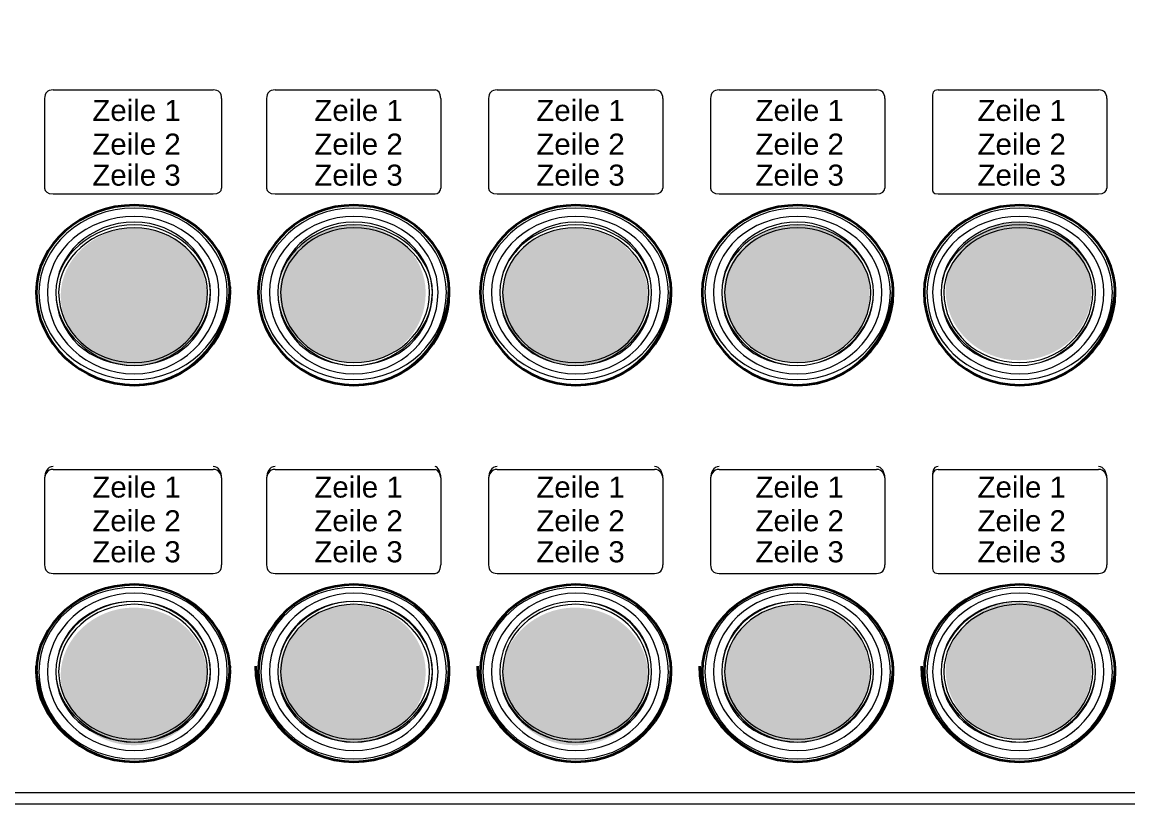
# Model space of a CAD drawing. Header units: centimetres. Extents: x -277 to 25900, y -463 to 5243.
# Drawn here: x 399.1 to 454.7, y 705.4 to 745.2 of the extents above; entities that cross this region are included whole.
import ezdxf

# ---------------------------------------------------------------- set-up
doc = ezdxf.new("R2010")
doc.units = ezdxf.units.CM
doc.header["$LTSCALE"] = 10
for name, color, linetype in [('PDF _Géométrie', 7, 'Continuous'), ('PDF _Texte', 7, 'Continuous'), ('SIEMENS_DETECTION', 9, 'Continuous')]:
    doc.layers.add(name, color=color, linetype=linetype)
doc.styles.add('PDF Arial', font='arial.ttf')
picture_1 = doc.add_image_def('image10.jpg', size_in_pixel=(780, 650))

# ---------------------------------------------------------------- blocks, each defined once
blk = doc.blocks.new('*U36')
image = blk.add_image(picture_1, insert=(0, 0), size_in_units=(150, 125))
image.dxf.flags = 7

msp = doc.modelspace()

# ---------------------------------------------------------------- hatches: boundary and pattern name
h = msp.add_hatch(color=1)
h.dxf.hatch_style = 1
edge = h.paths.add_edge_path()
edge.add_spline(control_points=[(452.921, 731.715), (452.921, 733.554), (451.364, 735.111), (449.242, 735.111)], knot_values=[0, 0, 0, 0, 1, 1, 1, 1], degree=3, periodic=0)
edge.add_spline(control_points=[(449.242, 735.111), (447.261, 735.111), (445.562, 733.554), (445.562, 731.715)], knot_values=[1, 1, 1, 1, 2, 2, 2, 2], degree=3, periodic=0)
edge.add_spline(control_points=[(445.562, 731.715), (445.562, 729.734), (447.261, 728.177), (449.242, 728.177)], knot_values=[2, 2, 2, 2, 3, 3, 3, 3], degree=3, periodic=0)
edge.add_spline(control_points=[(449.242, 728.177), (451.364, 728.177), (452.921, 729.734), (452.921, 731.715)], knot_values=[3, 3, 3, 3, 4, 4, 4, 4], degree=3, periodic=0)
h = msp.add_hatch(color=1)
h.dxf.hatch_style = 1
edge = h.paths.add_edge_path()
edge.add_spline(control_points=[(408.362, 731.432), (408.362, 733.271), (406.805, 734.828), (404.683, 734.828)], knot_values=[0, 0, 0, 0, 1, 1, 1, 1], degree=3, periodic=0)
edge.add_spline(control_points=[(404.683, 734.828), (402.702, 734.828), (401.003, 733.271), (401.003, 731.432)], knot_values=[1, 1, 1, 1, 2, 2, 2, 2], degree=3, periodic=0)
edge.add_spline(control_points=[(401.003, 731.432), (401.003, 729.451), (402.702, 727.894), (404.683, 727.894)], knot_values=[2, 2, 2, 2, 3, 3, 3, 3], degree=3, periodic=0)
edge.add_spline(control_points=[(404.683, 727.894), (406.805, 727.894), (408.362, 729.451), (408.362, 731.432)], knot_values=[3, 3, 3, 3, 4, 4, 4, 4], degree=3, periodic=0)
h = msp.add_hatch(color=1)
h.dxf.hatch_style = 1
edge = h.paths.add_edge_path()
edge.add_spline(control_points=[(419.384, 731.573), (419.384, 733.413), (417.827, 734.97), (415.704, 734.97)], knot_values=[0, 0, 0, 0, 1, 1, 1, 1], degree=3, periodic=0)
edge.add_spline(control_points=[(415.704, 734.97), (413.723, 734.97), (412.025, 733.413), (412.025, 731.573)], knot_values=[1, 1, 1, 1, 2, 2, 2, 2], degree=3, periodic=0)
edge.add_spline(control_points=[(412.025, 731.573), (412.025, 729.592), (413.723, 728.036), (415.704, 728.036)], knot_values=[2, 2, 2, 2, 3, 3, 3, 3], degree=3, periodic=0)
edge.add_spline(control_points=[(415.704, 728.036), (417.827, 728.036), (419.384, 729.592), (419.384, 731.573)], knot_values=[3, 3, 3, 3, 4, 4, 4, 4], degree=3, periodic=0)
h = msp.add_hatch(color=1)
h.dxf.hatch_style = 1
edge = h.paths.add_edge_path()
edge.add_spline(control_points=[(430.574, 731.432), (430.574, 733.271), (429.017, 734.828), (426.894, 734.828)], knot_values=[0, 0, 0, 0, 1, 1, 1, 1], degree=3, periodic=0)
edge.add_spline(control_points=[(426.894, 734.828), (424.913, 734.828), (423.215, 733.271), (423.215, 731.432)], knot_values=[1, 1, 1, 1, 2, 2, 2, 2], degree=3, periodic=0)
edge.add_spline(control_points=[(423.215, 731.432), (423.215, 729.451), (424.913, 727.894), (426.894, 727.894)], knot_values=[2, 2, 2, 2, 3, 3, 3, 3], degree=3, periodic=0)
edge.add_spline(control_points=[(426.894, 727.894), (429.017, 727.894), (430.574, 729.451), (430.574, 731.432)], knot_values=[3, 3, 3, 3, 4, 4, 4, 4], degree=3, periodic=0)
h = msp.add_hatch(color=1)
h.dxf.hatch_style = 1
edge = h.paths.add_edge_path()
edge.add_spline(control_points=[(441.742, 731.573), (441.742, 733.413), (440.185, 734.97), (438.063, 734.97)], knot_values=[0, 0, 0, 0, 1, 1, 1, 1], degree=3, periodic=0)
edge.add_spline(control_points=[(438.063, 734.97), (436.081, 734.97), (434.383, 733.413), (434.383, 731.573)], knot_values=[1, 1, 1, 1, 2, 2, 2, 2], degree=3, periodic=0)
edge.add_spline(control_points=[(434.383, 731.573), (434.383, 729.592), (436.081, 728.036), (438.063, 728.036)], knot_values=[2, 2, 2, 2, 3, 3, 3, 3], degree=3, periodic=0)
edge.add_spline(control_points=[(438.063, 728.036), (440.185, 728.036), (441.742, 729.592), (441.742, 731.573)], knot_values=[3, 3, 3, 3, 4, 4, 4, 4], degree=3, periodic=0)
h = msp.add_hatch(color=1)
h.dxf.hatch_style = 1
edge = h.paths.add_edge_path()
edge.add_spline(control_points=[(408.362, 712.328), (408.362, 714.168), (406.805, 715.724), (404.683, 715.724)], knot_values=[0, 0, 0, 0, 1, 1, 1, 1], degree=3, periodic=0)
edge.add_spline(control_points=[(404.683, 715.724), (402.702, 715.724), (401.003, 714.168), (401.003, 712.328)], knot_values=[1, 1, 1, 1, 2, 2, 2, 2], degree=3, periodic=0)
edge.add_spline(control_points=[(401.003, 712.328), (401.003, 710.347), (402.702, 708.791), (404.683, 708.791)], knot_values=[2, 2, 2, 2, 3, 3, 3, 3], degree=3, periodic=0)
edge.add_spline(control_points=[(404.683, 708.791), (406.805, 708.791), (408.362, 710.347), (408.362, 712.328)], knot_values=[3, 3, 3, 3, 4, 4, 4, 4], degree=3, periodic=0)
h = msp.add_hatch(color=1)
h.dxf.hatch_style = 1
edge = h.paths.add_edge_path()
edge.add_spline(control_points=[(419.384, 712.47), (419.384, 714.309), (417.827, 715.866), (415.704, 715.866)], knot_values=[0, 0, 0, 0, 1, 1, 1, 1], degree=3, periodic=0)
edge.add_spline(control_points=[(415.704, 715.866), (413.723, 715.866), (412.025, 714.309), (412.025, 712.47)], knot_values=[1, 1, 1, 1, 2, 2, 2, 2], degree=3, periodic=0)
edge.add_spline(control_points=[(412.025, 712.47), (412.025, 710.489), (413.723, 708.932), (415.704, 708.932)], knot_values=[2, 2, 2, 2, 3, 3, 3, 3], degree=3, periodic=0)
edge.add_spline(control_points=[(415.704, 708.932), (417.827, 708.932), (419.384, 710.489), (419.384, 712.47)], knot_values=[3, 3, 3, 3, 4, 4, 4, 4], degree=3, periodic=0)
h = msp.add_hatch(color=1)
h.dxf.hatch_style = 1
edge = h.paths.add_edge_path()
edge.add_spline(control_points=[(430.574, 712.328), (430.574, 714.168), (429.017, 715.724), (426.894, 715.724)], knot_values=[0, 0, 0, 0, 1, 1, 1, 1], degree=3, periodic=0)
edge.add_spline(control_points=[(426.894, 715.724), (424.913, 715.724), (423.215, 714.168), (423.215, 712.328)], knot_values=[1, 1, 1, 1, 2, 2, 2, 2], degree=3, periodic=0)
edge.add_spline(control_points=[(423.215, 712.328), (423.215, 710.347), (424.913, 708.791), (426.894, 708.791)], knot_values=[2, 2, 2, 2, 3, 3, 3, 3], degree=3, periodic=0)
edge.add_spline(control_points=[(426.894, 708.791), (429.017, 708.791), (430.574, 710.347), (430.574, 712.328)], knot_values=[3, 3, 3, 3, 4, 4, 4, 4], degree=3, periodic=0)
h = msp.add_hatch(color=1)
h.dxf.hatch_style = 1
edge = h.paths.add_edge_path()
edge.add_spline(control_points=[(441.742, 712.47), (441.742, 714.309), (440.185, 715.866), (438.063, 715.866)], knot_values=[0, 0, 0, 0, 1, 1, 1, 1], degree=3, periodic=0)
edge.add_spline(control_points=[(438.063, 715.866), (436.081, 715.866), (434.383, 714.309), (434.383, 712.47)], knot_values=[1, 1, 1, 1, 2, 2, 2, 2], degree=3, periodic=0)
edge.add_spline(control_points=[(434.383, 712.47), (434.383, 710.489), (436.081, 708.932), (438.063, 708.932)], knot_values=[2, 2, 2, 2, 3, 3, 3, 3], degree=3, periodic=0)
edge.add_spline(control_points=[(438.063, 708.932), (440.185, 708.932), (441.742, 710.489), (441.742, 712.47)], knot_values=[3, 3, 3, 3, 4, 4, 4, 4], degree=3, periodic=0)
h = msp.add_hatch(color=1)
h.dxf.hatch_style = 1
edge = h.paths.add_edge_path()
edge.add_spline(control_points=[(452.921, 712.611), (452.921, 714.451), (451.364, 716.008), (449.242, 716.008)], knot_values=[0, 0, 0, 0, 1, 1, 1, 1], degree=3, periodic=0)
edge.add_spline(control_points=[(449.242, 716.008), (447.261, 716.008), (445.562, 714.451), (445.562, 712.611)], knot_values=[1, 1, 1, 1, 2, 2, 2, 2], degree=3, periodic=0)
edge.add_spline(control_points=[(445.562, 712.611), (445.562, 710.63), (447.261, 709.074), (449.242, 709.074)], knot_values=[2, 2, 2, 2, 3, 3, 3, 3], degree=3, periodic=0)
edge.add_spline(control_points=[(449.242, 709.074), (451.364, 709.074), (452.921, 710.63), (452.921, 712.611)], knot_values=[3, 3, 3, 3, 4, 4, 4, 4], degree=3, periodic=0)

# ---------------------------------------------------------------- linework, layer by layer
at = {"layer": 'PDF _Géométrie', "lineweight": 9}
for points in [[(400.617, 741.785), (408.683, 741.785)], [(411.796, 741.785), (419.862, 741.785)], [(422.976, 741.785), (430.9, 741.785)], [(434.155, 741.785), (442.079, 741.785)], [(445.192, 741.785), (453.258, 741.785)], [(400.193, 741.361), (400.193, 736.833)], [(409.108, 741.361), (409.108, 736.833)], [(411.372, 741.361), (411.372, 736.833)], [(420.145, 741.361), (420.145, 736.833)], [(422.551, 741.361), (422.551, 736.833)], [(431.325, 741.361), (431.325, 736.833)], [(433.73, 741.361), (433.73, 736.833)], [(442.504, 741.361), (442.504, 736.833)], [(444.909, 741.361), (444.909, 736.833)], [(453.683, 741.361), (453.683, 736.833)], [(400.617, 736.55), (408.683, 736.55)], [(411.796, 736.55), (419.862, 736.55)], [(422.976, 736.55), (430.9, 736.55)], [(434.155, 736.55), (442.079, 736.55)], [(445.192, 736.55), (453.258, 736.55)], [(400.193, 722.257), (400.193, 717.871)], [(400.617, 722.682), (408.683, 722.682)], [(409.108, 722.257), (409.108, 717.871)], [(411.372, 722.257), (411.372, 717.871)], [(411.796, 722.682), (419.862, 722.682)], [(420.145, 722.257), (420.145, 717.871)], [(422.551, 722.257), (422.551, 717.871)], [(422.976, 722.682), (430.9, 722.682)], [(431.325, 722.257), (431.325, 717.871)], [(433.73, 722.257), (433.73, 717.871)], [(434.155, 722.682), (442.079, 722.682)], [(442.504, 722.257), (442.504, 717.871)], [(444.909, 722.257), (444.909, 717.871)], [(445.192, 722.682), (453.258, 722.682)], [(453.683, 722.257), (453.683, 717.871)], [(400.617, 717.446), (408.683, 717.446)], [(411.796, 717.446), (419.862, 717.446)], [(422.976, 717.446), (430.9, 717.446)], [(434.155, 717.446), (442.079, 717.446)], [(445.192, 717.446), (453.258, 717.446)], [(364.391, 705.842), (489.626, 705.842)]]:
    msp.add_lwpolyline(points, dxfattribs=at)
at = {"layer": 'PDF _Géométrie', "color": 253, "lineweight": 9, "true_color": 0x999999}
msp.add_lwpolyline([(364.816, 706.408), (489.06, 706.408)], dxfattribs=at)
at = {"layer": 'PDF _Géométrie', "color": 8, "lineweight": 9, "true_color": 0x818181}
for points in [[(400.617, 741.785), (400.334, 741.785), (400.193, 741.644), (400.193, 741.361)], [(409.108, 741.361), (409.108, 741.644), (408.966, 741.785), (408.683, 741.785)], [(411.796, 741.785), (411.513, 741.785), (411.372, 741.644), (411.372, 741.361)], [(420.145, 741.361), (420.145, 741.644), (420.004, 741.785), (419.862, 741.785)], [(422.976, 741.785), (422.693, 741.785), (422.551, 741.644), (422.551, 741.361)], [(431.325, 741.361), (431.325, 741.644), (431.183, 741.785), (430.9, 741.785)], [(434.155, 741.785), (433.872, 741.785), (433.73, 741.644), (433.73, 741.361)], [(442.504, 741.361), (442.504, 741.644), (442.362, 741.785), (442.079, 741.785)], [(445.192, 741.785), (444.909, 741.785), (444.909, 741.644), (444.909, 741.361)], [(453.683, 741.361), (453.683, 741.644), (453.541, 741.785), (453.258, 741.785)], [(400.193, 736.833), (400.193, 736.691), (400.334, 736.55), (400.617, 736.55)], [(408.683, 736.55), (408.966, 736.55), (409.108, 736.691), (409.108, 736.833)], [(411.372, 736.833), (411.372, 736.691), (411.513, 736.55), (411.796, 736.55)], [(419.862, 736.55), (420.004, 736.55), (420.145, 736.691), (420.145, 736.833)], [(422.551, 736.833), (422.551, 736.691), (422.693, 736.55), (422.976, 736.55)], [(430.9, 736.55), (431.183, 736.55), (431.325, 736.691), (431.325, 736.833)], [(433.73, 736.833), (433.73, 736.691), (433.872, 736.55), (434.155, 736.55)], [(442.079, 736.55), (442.362, 736.55), (442.504, 736.691), (442.504, 736.833)], [(444.909, 736.833), (444.909, 736.691), (444.909, 736.55), (445.192, 736.55)], [(453.258, 736.55), (453.541, 736.55), (453.683, 736.691), (453.683, 736.833)], [(404.721, 735.842), (402.032, 735.842), (399.91, 733.861), (399.91, 731.597)], [(409.391, 731.597), (409.391, 733.861), (407.268, 735.842), (404.721, 735.842)], [(415.759, 735.842), (413.212, 735.842), (411.089, 733.861), (411.089, 731.597)], [(420.428, 731.597), (420.428, 733.861), (418.447, 735.842), (415.759, 735.842)], [(426.938, 735.842), (424.391, 735.842), (422.268, 733.861), (422.268, 731.597)], [(431.608, 731.597), (431.608, 733.861), (429.626, 735.842), (426.938, 735.842)], [(438.117, 735.842), (435.428, 735.842), (433.447, 733.861), (433.447, 731.597)], [(442.787, 731.597), (442.787, 733.861), (440.664, 735.842), (438.117, 735.842)], [(449.296, 735.842), (446.607, 735.842), (444.626, 733.861), (444.626, 731.597)], [(453.966, 731.597), (453.966, 733.861), (451.843, 735.842), (449.296, 735.842)], [(404.721, 734.993), (402.598, 734.993), (400.759, 733.436), (400.759, 731.597)], [(408.542, 731.597), (408.542, 733.436), (406.702, 734.993), (404.721, 734.993)], [(415.759, 734.993), (413.778, 734.993), (411.938, 733.436), (411.938, 731.597)], [(419.721, 731.597), (419.721, 733.436), (417.881, 734.993), (415.759, 734.993)], [(426.938, 734.993), (424.815, 734.993), (423.117, 733.436), (423.117, 731.597)], [(430.759, 731.597), (430.759, 733.436), (429.06, 734.993), (426.938, 734.993)], [(438.117, 734.993), (435.994, 734.993), (434.296, 733.436), (434.296, 731.597)], [(441.938, 731.597), (441.938, 733.436), (440.098, 734.993), (438.117, 734.993)], [(449.296, 734.993), (447.173, 734.993), (445.334, 733.436), (445.334, 731.597)], [(453.117, 731.597), (453.117, 733.436), (451.277, 734.993), (449.296, 734.993)], [(399.91, 731.597), (399.91, 729.191), (402.032, 727.21), (404.721, 727.21)], [(400.759, 731.597), (400.759, 729.616), (402.598, 727.918), (404.721, 727.918)], [(404.721, 727.918), (406.702, 727.918), (408.542, 729.616), (408.542, 731.597)], [(404.721, 727.21), (407.268, 727.21), (409.391, 729.191), (409.391, 731.597)], [(411.089, 731.597), (411.089, 729.191), (413.212, 727.21), (415.759, 727.21)], [(411.938, 731.597), (411.938, 729.616), (413.778, 727.918), (415.759, 727.918)], [(415.759, 727.918), (417.881, 727.918), (419.721, 729.616), (419.721, 731.597)], [(415.759, 727.21), (418.447, 727.21), (420.428, 729.191), (420.428, 731.597)], [(422.268, 731.597), (422.268, 729.191), (424.391, 727.21), (426.938, 727.21)], [(423.117, 731.597), (423.117, 729.616), (424.815, 727.918), (426.938, 727.918)], [(426.938, 727.918), (429.06, 727.918), (430.759, 729.616), (430.759, 731.597)], [(426.938, 727.21), (429.626, 727.21), (431.608, 729.191), (431.608, 731.597)], [(433.447, 731.597), (433.447, 729.191), (435.428, 727.21), (438.117, 727.21)], [(434.296, 731.597), (434.296, 729.616), (435.994, 727.918), (438.117, 727.918)], [(438.117, 727.918), (440.098, 727.918), (441.938, 729.616), (441.938, 731.597)], [(438.117, 727.21), (440.664, 727.21), (442.787, 729.191), (442.787, 731.597)], [(444.626, 731.597), (444.626, 729.191), (446.607, 727.21), (449.296, 727.21)], [(445.334, 731.597), (445.334, 729.616), (447.173, 727.918), (449.296, 727.918)], [(449.296, 727.918), (451.277, 727.918), (453.117, 729.616), (453.117, 731.597)], [(449.296, 727.21), (451.843, 727.21), (453.966, 729.191), (453.966, 731.597)], [(400.617, 722.823), (400.334, 722.823), (400.193, 722.54), (400.193, 722.257)], [(409.108, 722.257), (409.108, 722.54), (408.966, 722.823), (408.683, 722.823)], [(411.796, 722.823), (411.513, 722.823), (411.372, 722.54), (411.372, 722.257)], [(420.145, 722.257), (420.145, 722.54), (420.004, 722.823), (419.862, 722.823)], [(422.976, 722.823), (422.693, 722.823), (422.551, 722.54), (422.551, 722.257)], [(431.325, 722.257), (431.325, 722.54), (431.183, 722.823), (430.9, 722.823)], [(434.155, 722.823), (433.872, 722.823), (433.73, 722.54), (433.73, 722.257)], [(442.504, 722.257), (442.504, 722.54), (442.362, 722.823), (442.079, 722.823)], [(445.192, 722.823), (444.909, 722.823), (444.909, 722.54), (444.909, 722.257)], [(453.683, 722.257), (453.683, 722.54), (453.541, 722.823), (453.258, 722.823)], [(400.193, 717.871), (400.193, 717.587), (400.334, 717.446), (400.617, 717.446)], [(408.683, 717.446), (408.966, 717.446), (409.108, 717.587), (409.108, 717.871)], [(411.372, 717.871), (411.372, 717.587), (411.513, 717.446), (411.796, 717.446)], [(419.862, 717.446), (420.004, 717.446), (420.145, 717.587), (420.145, 717.871)], [(422.551, 717.871), (422.551, 717.587), (422.693, 717.446), (422.976, 717.446)], [(430.9, 717.446), (431.183, 717.446), (431.325, 717.587), (431.325, 717.871)], [(433.73, 717.871), (433.73, 717.587), (433.872, 717.446), (434.155, 717.446)], [(442.079, 717.446), (442.362, 717.446), (442.504, 717.587), (442.504, 717.871)], [(444.909, 717.871), (444.909, 717.587), (444.909, 717.446), (445.192, 717.446)], [(453.258, 717.446), (453.541, 717.446), (453.683, 717.587), (453.683, 717.871)], [(404.721, 716.738), (402.032, 716.738), (399.91, 714.899), (399.91, 712.493)], [(409.391, 712.493), (409.391, 714.899), (407.268, 716.738), (404.721, 716.738)], [(415.759, 716.738), (413.212, 716.738), (411.089, 714.899), (411.089, 712.493)], [(420.428, 712.493), (420.428, 714.899), (418.447, 716.738), (415.759, 716.738)], [(426.938, 716.738), (424.391, 716.738), (422.268, 714.899), (422.268, 712.493)], [(431.608, 712.493), (431.608, 714.899), (429.626, 716.738), (426.938, 716.738)], [(438.117, 716.738), (435.428, 716.738), (433.447, 714.899), (433.447, 712.493)], [(442.787, 712.493), (442.787, 714.899), (440.664, 716.738), (438.117, 716.738)], [(449.296, 716.738), (446.607, 716.738), (444.626, 714.899), (444.626, 712.493)], [(453.966, 712.493), (453.966, 714.899), (451.843, 716.738), (449.296, 716.738)], [(404.721, 716.031), (402.598, 716.031), (400.759, 714.474), (400.759, 712.493)], [(408.542, 712.493), (408.542, 714.474), (406.702, 716.031), (404.721, 716.031)], [(415.759, 716.031), (413.778, 716.031), (411.938, 714.474), (411.938, 712.493)], [(419.721, 712.493), (419.721, 714.474), (417.881, 716.031), (415.759, 716.031)], [(426.938, 716.031), (424.815, 716.031), (423.117, 714.474), (423.117, 712.493)], [(430.759, 712.493), (430.759, 714.474), (429.06, 716.031), (426.938, 716.031)], [(438.117, 716.031), (435.994, 716.031), (434.296, 714.474), (434.296, 712.493)], [(441.938, 712.493), (441.938, 714.474), (440.098, 716.031), (438.117, 716.031)], [(449.296, 716.031), (447.173, 716.031), (445.334, 714.474), (445.334, 712.493)], [(453.117, 712.493), (453.117, 714.474), (451.277, 716.031), (449.296, 716.031)], [(399.91, 712.493), (399.91, 710.088), (402.032, 708.106), (404.721, 708.106)], [(400.759, 712.493), (400.759, 710.654), (402.598, 708.956), (404.721, 708.956)], [(404.721, 708.956), (406.702, 708.956), (408.542, 710.654), (408.542, 712.493)], [(404.721, 708.106), (407.268, 708.106), (409.391, 710.088), (409.391, 712.493)], [(411.089, 712.493), (411.089, 710.088), (413.212, 708.106), (415.759, 708.106)], [(411.938, 712.493), (411.938, 710.654), (413.778, 708.956), (415.759, 708.956)], [(415.759, 708.956), (417.881, 708.956), (419.721, 710.654), (419.721, 712.493)], [(415.759, 708.106), (418.447, 708.106), (420.428, 710.088), (420.428, 712.493)], [(422.268, 712.493), (422.268, 710.088), (424.391, 708.106), (426.938, 708.106)], [(423.117, 712.493), (423.117, 710.654), (424.815, 708.956), (426.938, 708.956)], [(426.938, 708.956), (429.06, 708.956), (430.759, 710.654), (430.759, 712.493)], [(426.938, 708.106), (429.626, 708.106), (431.608, 710.088), (431.608, 712.493)], [(433.447, 712.493), (433.447, 710.088), (435.428, 708.106), (438.117, 708.106)], [(434.296, 712.493), (434.296, 710.654), (435.994, 708.956), (438.117, 708.956)], [(438.117, 708.956), (440.098, 708.956), (441.938, 710.654), (441.938, 712.493)], [(438.117, 708.106), (440.664, 708.106), (442.787, 710.088), (442.787, 712.493)], [(444.626, 712.493), (444.626, 710.088), (446.607, 708.106), (449.296, 708.106)], [(445.334, 712.493), (445.334, 710.654), (447.173, 708.956), (449.296, 708.956)], [(449.296, 708.956), (451.277, 708.956), (453.117, 710.654), (453.117, 712.493)], [(449.296, 708.106), (451.843, 708.106), (453.966, 710.088), (453.966, 712.493)]]:
    msp.add_open_spline(points, degree=3, dxfattribs=at)
at = {"layer": 'PDF _Géométrie', "lineweight": 9}
for points in [[(400.617, 741.785), (400.334, 741.785), (400.193, 741.644), (400.193, 741.361)], [(400.617, 741.785), (400.334, 741.785), (400.193, 741.644), (400.193, 741.361)], [(409.108, 741.361), (409.108, 741.644), (408.966, 741.785), (408.683, 741.785)], [(409.108, 741.361), (409.108, 741.644), (408.966, 741.785), (408.683, 741.785)], [(411.796, 741.785), (411.513, 741.785), (411.372, 741.644), (411.372, 741.361)], [(411.796, 741.785), (411.513, 741.785), (411.372, 741.644), (411.372, 741.361)], [(420.145, 741.361), (420.145, 741.644), (420.004, 741.785), (419.862, 741.785)], [(420.145, 741.361), (420.145, 741.644), (420.004, 741.785), (419.862, 741.785)], [(422.976, 741.785), (422.693, 741.785), (422.551, 741.644), (422.551, 741.361)], [(422.976, 741.785), (422.693, 741.785), (422.551, 741.644), (422.551, 741.361)], [(431.325, 741.361), (431.325, 741.644), (431.183, 741.785), (430.9, 741.785)], [(431.325, 741.361), (431.325, 741.644), (431.183, 741.785), (430.9, 741.785)], [(434.155, 741.785), (433.872, 741.785), (433.73, 741.644), (433.73, 741.361)], [(434.155, 741.785), (433.872, 741.785), (433.73, 741.644), (433.73, 741.361)], [(442.504, 741.361), (442.504, 741.644), (442.362, 741.785), (442.079, 741.785)], [(442.504, 741.361), (442.504, 741.644), (442.362, 741.785), (442.079, 741.785)], [(445.192, 741.785), (444.909, 741.785), (444.909, 741.644), (444.909, 741.361)], [(445.192, 741.785), (444.909, 741.785), (444.909, 741.644), (444.909, 741.361)], [(453.683, 741.361), (453.683, 741.644), (453.541, 741.785), (453.258, 741.785)], [(453.683, 741.361), (453.683, 741.644), (453.541, 741.785), (453.258, 741.785)], [(400.193, 736.833), (400.193, 736.691), (400.334, 736.55), (400.617, 736.55)], [(400.193, 736.833), (400.193, 736.691), (400.334, 736.55), (400.617, 736.55)], [(408.683, 736.55), (408.966, 736.55), (409.108, 736.691), (409.108, 736.833)], [(408.683, 736.55), (408.966, 736.55), (409.108, 736.691), (409.108, 736.833)], [(411.372, 736.833), (411.372, 736.691), (411.513, 736.55), (411.796, 736.55)], [(411.372, 736.833), (411.372, 736.691), (411.513, 736.55), (411.796, 736.55)], [(419.862, 736.55), (420.004, 736.55), (420.145, 736.691), (420.145, 736.833)], [(419.862, 736.55), (420.004, 736.55), (420.145, 736.691), (420.145, 736.833)], [(422.551, 736.833), (422.551, 736.691), (422.693, 736.55), (422.976, 736.55)], [(422.551, 736.833), (422.551, 736.691), (422.693, 736.55), (422.976, 736.55)], [(430.9, 736.55), (431.183, 736.55), (431.325, 736.691), (431.325, 736.833)], [(430.9, 736.55), (431.183, 736.55), (431.325, 736.691), (431.325, 736.833)], [(433.73, 736.833), (433.73, 736.691), (433.872, 736.55), (434.155, 736.55)], [(433.73, 736.833), (433.73, 736.691), (433.872, 736.55), (434.155, 736.55)], [(442.079, 736.55), (442.362, 736.55), (442.504, 736.691), (442.504, 736.833)], [(442.079, 736.55), (442.362, 736.55), (442.504, 736.691), (442.504, 736.833)], [(444.909, 736.833), (444.909, 736.691), (444.909, 736.55), (445.192, 736.55)], [(444.909, 736.833), (444.909, 736.691), (444.909, 736.55), (445.192, 736.55)], [(453.258, 736.55), (453.541, 736.55), (453.683, 736.691), (453.683, 736.833)], [(453.258, 736.55), (453.541, 736.55), (453.683, 736.691), (453.683, 736.833)], [(404.721, 735.983), (402.032, 735.983), (399.768, 734.002), (399.768, 731.597)], [(409.532, 731.597), (409.532, 734.002), (407.268, 735.983), (404.721, 735.983)], [(415.759, 735.983), (413.212, 735.983), (410.947, 734.002), (410.947, 731.597)], [(420.57, 731.597), (420.57, 734.002), (418.447, 735.983), (415.759, 735.983)], [(426.938, 735.983), (424.391, 735.983), (422.127, 734.002), (422.127, 731.597)], [(431.749, 731.597), (431.749, 734.002), (429.626, 735.983), (426.938, 735.983)], [(438.117, 735.983), (435.428, 735.983), (433.306, 734.002), (433.306, 731.597)], [(442.928, 731.597), (442.928, 734.002), (440.664, 735.983), (438.117, 735.983)], [(449.296, 735.983), (446.607, 735.983), (444.485, 734.002), (444.485, 731.597)], [(454.107, 731.597), (454.107, 734.002), (451.843, 735.983), (449.296, 735.983)], [(404.721, 735.417), (402.315, 735.417), (400.334, 733.719), (400.334, 731.597)], [(404.721, 735.134), (402.457, 735.134), (400.759, 733.436), (400.759, 731.597)], [(404.721, 735.134), (402.457, 735.134), (400.759, 733.436), (400.759, 731.597)], [(408.966, 731.597), (408.966, 733.719), (406.985, 735.417), (404.721, 735.417)], [(408.542, 731.597), (408.542, 733.436), (406.844, 735.134), (404.721, 735.134)], [(408.542, 731.597), (408.542, 733.436), (406.844, 735.134), (404.721, 735.134)], [(415.759, 735.417), (413.495, 735.417), (411.513, 733.719), (411.513, 731.597)], [(415.759, 735.134), (413.636, 735.134), (411.938, 733.436), (411.938, 731.597)], [(415.759, 735.134), (413.636, 735.134), (411.938, 733.436), (411.938, 731.597)], [(420.004, 731.597), (420.004, 733.719), (418.164, 735.417), (415.759, 735.417)], [(419.721, 731.597), (419.721, 733.436), (418.023, 735.134), (415.759, 735.134)], [(419.721, 731.597), (419.721, 733.436), (418.023, 735.134), (415.759, 735.134)], [(426.938, 735.417), (424.674, 735.417), (422.693, 733.719), (422.693, 731.597)], [(426.938, 735.134), (424.815, 735.134), (423.117, 733.436), (423.117, 731.597)], [(426.938, 735.134), (424.815, 735.134), (423.117, 733.436), (423.117, 731.597)], [(431.183, 731.597), (431.183, 733.719), (429.343, 735.417), (426.938, 735.417)], [(430.759, 731.597), (430.759, 733.436), (429.202, 735.134), (426.938, 735.134)], [(430.759, 731.597), (430.759, 733.436), (429.202, 735.134), (426.938, 735.134)], [(438.117, 735.417), (435.711, 735.417), (433.872, 733.719), (433.872, 731.597)], [(438.117, 735.134), (435.853, 735.134), (434.296, 733.436), (434.296, 731.597)], [(438.117, 735.134), (435.853, 735.134), (434.296, 733.436), (434.296, 731.597)], [(442.362, 731.597), (442.362, 733.719), (440.381, 735.417), (438.117, 735.417)], [(441.938, 731.597), (441.938, 733.436), (440.098, 735.134), (438.117, 735.134)], [(441.938, 731.597), (441.938, 733.436), (440.098, 735.134), (438.117, 735.134)], [(449.296, 735.417), (446.89, 735.417), (444.909, 733.719), (444.909, 731.597)], [(449.296, 735.134), (447.032, 735.134), (445.334, 733.436), (445.334, 731.597)], [(449.296, 735.134), (447.032, 735.134), (445.334, 733.436), (445.334, 731.597)], [(453.541, 731.597), (453.541, 733.719), (451.56, 735.417), (449.296, 735.417)], [(453.117, 731.597), (453.117, 733.436), (451.277, 735.134), (449.296, 735.134)], [(453.117, 731.597), (453.117, 733.436), (451.277, 735.134), (449.296, 735.134)], [(404.721, 734.993), (402.598, 734.993), (400.759, 733.436), (400.759, 731.597)], [(404.721, 734.851), (402.598, 734.851), (400.9, 733.295), (400.9, 731.597)], [(408.542, 731.597), (408.542, 733.436), (406.702, 734.993), (404.721, 734.993)], [(408.4, 731.597), (408.4, 733.295), (406.702, 734.851), (404.721, 734.851)], [(415.759, 734.993), (413.778, 734.993), (411.938, 733.436), (411.938, 731.597)], [(415.759, 734.851), (413.778, 734.851), (412.079, 733.295), (412.079, 731.597)], [(419.721, 731.597), (419.721, 733.436), (417.881, 734.993), (415.759, 734.993)], [(419.579, 731.597), (419.579, 733.295), (417.881, 734.851), (415.759, 734.851)], [(426.938, 734.993), (424.815, 734.993), (423.117, 733.436), (423.117, 731.597)], [(426.938, 734.851), (424.815, 734.851), (423.259, 733.295), (423.259, 731.597)], [(430.759, 731.597), (430.759, 733.436), (429.06, 734.993), (426.938, 734.993)], [(430.617, 731.597), (430.617, 733.295), (429.06, 734.851), (426.938, 734.851)], [(438.117, 734.993), (435.994, 734.993), (434.296, 733.436), (434.296, 731.597)], [(438.117, 734.851), (435.994, 734.851), (434.438, 733.295), (434.438, 731.597)], [(441.938, 731.597), (441.938, 733.436), (440.098, 734.993), (438.117, 734.993)], [(441.796, 731.597), (441.796, 733.295), (440.098, 734.851), (438.117, 734.851)], [(449.296, 734.993), (447.173, 734.993), (445.334, 733.436), (445.334, 731.597)], [(449.296, 734.851), (447.173, 734.851), (445.475, 733.295), (445.475, 731.597)], [(453.117, 731.597), (453.117, 733.436), (451.277, 734.993), (449.296, 734.993)], [(452.975, 731.597), (452.975, 733.295), (451.277, 734.851), (449.296, 734.851)], [(399.768, 731.597), (399.768, 729.05), (402.032, 726.927), (404.721, 726.927)], [(400.334, 731.597), (400.334, 729.333), (402.315, 727.493), (404.721, 727.493)], [(400.759, 731.597), (400.759, 729.616), (402.598, 727.918), (404.721, 727.918)], [(400.759, 731.597), (400.759, 729.474), (402.457, 727.918), (404.721, 727.918)], [(400.759, 731.597), (400.759, 729.474), (402.457, 727.918), (404.721, 727.918)], [(400.9, 731.597), (400.9, 729.616), (402.598, 728.059), (404.721, 728.059)], [(404.721, 727.918), (406.702, 727.918), (408.542, 729.616), (408.542, 731.597)], [(404.721, 727.918), (406.844, 727.918), (408.542, 729.474), (408.542, 731.597)], [(404.721, 726.927), (407.268, 726.927), (409.532, 729.05), (409.532, 731.597)], [(404.721, 727.493), (406.985, 727.493), (408.966, 729.333), (408.966, 731.597)], [(404.721, 727.918), (406.844, 727.918), (408.542, 729.474), (408.542, 731.597)], [(404.721, 728.059), (406.702, 728.059), (408.4, 729.616), (408.4, 731.597)], [(410.947, 731.597), (410.947, 729.05), (413.212, 726.927), (415.759, 726.927)], [(411.513, 731.597), (411.513, 729.333), (413.495, 727.493), (415.759, 727.493)], [(411.938, 731.597), (411.938, 729.616), (413.778, 727.918), (415.759, 727.918)], [(411.938, 731.597), (411.938, 729.474), (413.636, 727.918), (415.759, 727.918)], [(411.938, 731.597), (411.938, 729.474), (413.636, 727.918), (415.759, 727.918)], [(412.079, 731.597), (412.079, 729.616), (413.778, 728.059), (415.759, 728.059)], [(415.759, 727.918), (417.881, 727.918), (419.721, 729.616), (419.721, 731.597)], [(415.759, 727.918), (418.023, 727.918), (419.721, 729.474), (419.721, 731.597)], [(415.759, 726.927), (418.447, 726.927), (420.57, 729.05), (420.57, 731.597)], [(415.759, 727.493), (418.164, 727.493), (420.004, 729.333), (420.004, 731.597)], [(415.759, 727.918), (418.023, 727.918), (419.721, 729.474), (419.721, 731.597)], [(415.759, 728.059), (417.881, 728.059), (419.579, 729.616), (419.579, 731.597)], [(422.127, 731.597), (422.127, 729.05), (424.391, 726.927), (426.938, 726.927)], [(422.693, 731.597), (422.693, 729.333), (424.674, 727.493), (426.938, 727.493)], [(423.117, 731.597), (423.117, 729.616), (424.815, 727.918), (426.938, 727.918)], [(423.117, 731.597), (423.117, 729.474), (424.815, 727.918), (426.938, 727.918)], [(423.117, 731.597), (423.117, 729.474), (424.815, 727.918), (426.938, 727.918)], [(423.259, 731.597), (423.259, 729.616), (424.815, 728.059), (426.938, 728.059)], [(426.938, 727.918), (429.06, 727.918), (430.759, 729.616), (430.759, 731.597)], [(426.938, 727.918), (429.202, 727.918), (430.759, 729.474), (430.759, 731.597)], [(426.938, 726.927), (429.626, 726.927), (431.749, 729.05), (431.749, 731.597)], [(426.938, 727.493), (429.343, 727.493), (431.183, 729.333), (431.183, 731.597)], [(426.938, 727.918), (429.202, 727.918), (430.759, 729.474), (430.759, 731.597)], [(426.938, 728.059), (429.06, 728.059), (430.617, 729.616), (430.617, 731.597)], [(433.306, 731.597), (433.306, 729.05), (435.428, 726.927), (438.117, 726.927)], [(433.872, 731.597), (433.872, 729.333), (435.711, 727.493), (438.117, 727.493)], [(434.296, 731.597), (434.296, 729.616), (435.994, 727.918), (438.117, 727.918)], [(434.296, 731.597), (434.296, 729.474), (435.853, 727.918), (438.117, 727.918)], [(434.296, 731.597), (434.296, 729.474), (435.853, 727.918), (438.117, 727.918)], [(434.438, 731.597), (434.438, 729.616), (435.994, 728.059), (438.117, 728.059)], [(438.117, 727.918), (440.098, 727.918), (441.938, 729.616), (441.938, 731.597)], [(438.117, 727.918), (440.098, 727.918), (441.938, 729.474), (441.938, 731.597)], [(438.117, 726.927), (440.664, 726.927), (442.928, 729.05), (442.928, 731.597)], [(438.117, 727.493), (440.381, 727.493), (442.362, 729.333), (442.362, 731.597)], [(438.117, 727.918), (440.098, 727.918), (441.938, 729.474), (441.938, 731.597)], [(438.117, 728.059), (440.098, 728.059), (441.796, 729.616), (441.796, 731.597)], [(444.485, 731.597), (444.485, 729.05), (446.607, 726.927), (449.296, 726.927)], [(444.909, 731.597), (444.909, 729.333), (446.89, 727.493), (449.296, 727.493)], [(445.334, 731.597), (445.334, 729.616), (447.173, 727.918), (449.296, 727.918)], [(445.334, 731.597), (445.334, 729.474), (447.032, 727.918), (449.296, 727.918)], [(445.334, 731.597), (445.334, 729.474), (447.032, 727.918), (449.296, 727.918)], [(445.475, 731.597), (445.475, 729.616), (447.173, 728.059), (449.296, 728.059)], [(449.296, 727.918), (451.277, 727.918), (453.117, 729.616), (453.117, 731.597)], [(449.296, 727.918), (451.277, 727.918), (453.117, 729.474), (453.117, 731.597)], [(449.296, 726.927), (451.843, 726.927), (454.107, 729.05), (454.107, 731.597)], [(449.296, 727.493), (451.56, 727.493), (453.541, 729.333), (453.541, 731.597)], [(449.296, 727.918), (451.277, 727.918), (453.117, 729.474), (453.117, 731.597)], [(449.296, 728.059), (451.277, 728.059), (452.975, 729.616), (452.975, 731.597)], [(400.617, 722.823), (400.334, 722.823), (400.193, 722.54), (400.193, 722.257)], [(409.108, 722.257), (409.108, 722.54), (408.966, 722.823), (408.683, 722.823)], [(411.796, 722.823), (411.513, 722.823), (411.372, 722.54), (411.372, 722.257)], [(420.145, 722.257), (420.145, 722.54), (420.004, 722.823), (419.862, 722.823)], [(422.976, 722.823), (422.693, 722.823), (422.551, 722.54), (422.551, 722.257)], [(431.325, 722.257), (431.325, 722.54), (431.183, 722.823), (430.9, 722.823)], [(434.155, 722.823), (433.872, 722.823), (433.73, 722.54), (433.73, 722.257)], [(442.504, 722.257), (442.504, 722.54), (442.362, 722.823), (442.079, 722.823)], [(445.192, 722.823), (444.909, 722.823), (444.909, 722.54), (444.909, 722.257)], [(453.683, 722.257), (453.683, 722.54), (453.541, 722.823), (453.258, 722.823)], [(400.617, 722.682), (400.334, 722.682), (400.193, 722.399), (400.193, 722.257)], [(409.108, 722.257), (409.108, 722.399), (408.966, 722.682), (408.683, 722.682)], [(411.796, 722.682), (411.513, 722.682), (411.372, 722.399), (411.372, 722.257)], [(420.145, 722.257), (420.145, 722.399), (420.004, 722.682), (419.862, 722.682)], [(422.976, 722.682), (422.693, 722.682), (422.551, 722.399), (422.551, 722.257)], [(431.325, 722.257), (431.325, 722.399), (431.183, 722.682), (430.9, 722.682)], [(434.155, 722.682), (433.872, 722.682), (433.73, 722.399), (433.73, 722.257)], [(442.504, 722.257), (442.504, 722.399), (442.362, 722.682), (442.079, 722.682)], [(445.192, 722.682), (444.909, 722.682), (444.909, 722.399), (444.909, 722.257)], [(453.683, 722.257), (453.683, 722.399), (453.541, 722.682), (453.258, 722.682)], [(400.193, 717.871), (400.193, 717.587), (400.334, 717.446), (400.617, 717.446)], [(400.193, 717.871), (400.193, 717.587), (400.334, 717.446), (400.617, 717.446)], [(408.683, 717.446), (408.966, 717.446), (409.108, 717.587), (409.108, 717.871)], [(408.683, 717.446), (408.966, 717.446), (409.108, 717.587), (409.108, 717.871)], [(411.372, 717.871), (411.372, 717.587), (411.513, 717.446), (411.796, 717.446)], [(411.372, 717.871), (411.372, 717.587), (411.513, 717.446), (411.796, 717.446)], [(419.862, 717.446), (420.004, 717.446), (420.145, 717.587), (420.145, 717.871)], [(419.862, 717.446), (420.004, 717.446), (420.145, 717.587), (420.145, 717.871)], [(422.551, 717.871), (422.551, 717.587), (422.693, 717.446), (422.976, 717.446)], [(422.551, 717.871), (422.551, 717.587), (422.693, 717.446), (422.976, 717.446)], [(430.9, 717.446), (431.183, 717.446), (431.325, 717.587), (431.325, 717.871)], [(430.9, 717.446), (431.183, 717.446), (431.325, 717.587), (431.325, 717.871)], [(433.73, 717.871), (433.73, 717.587), (433.872, 717.446), (434.155, 717.446)], [(433.73, 717.871), (433.73, 717.587), (433.872, 717.446), (434.155, 717.446)], [(442.079, 717.446), (442.362, 717.446), (442.504, 717.587), (442.504, 717.871)], [(442.079, 717.446), (442.362, 717.446), (442.504, 717.587), (442.504, 717.871)], [(444.909, 717.871), (444.909, 717.587), (444.909, 717.446), (445.192, 717.446)], [(444.909, 717.871), (444.909, 717.587), (444.909, 717.446), (445.192, 717.446)], [(453.258, 717.446), (453.541, 717.446), (453.683, 717.587), (453.683, 717.871)], [(453.258, 717.446), (453.541, 717.446), (453.683, 717.587), (453.683, 717.871)], [(404.721, 716.88), (402.032, 716.88), (399.768, 714.899), (399.768, 712.493)], [(409.532, 712.493), (409.532, 714.899), (407.268, 716.88), (404.721, 716.88)], [(415.759, 716.88), (413.212, 716.88), (410.947, 714.899), (410.947, 712.493)], [(420.57, 712.493), (420.57, 714.899), (418.447, 716.88), (415.759, 716.88)], [(426.938, 716.88), (424.391, 716.88), (422.127, 714.899), (422.127, 712.493)], [(431.749, 712.493), (431.749, 714.899), (429.626, 716.88), (426.938, 716.88)], [(438.117, 716.88), (435.428, 716.88), (433.306, 714.899), (433.306, 712.493)], [(442.928, 712.493), (442.928, 714.899), (440.664, 716.88), (438.117, 716.88)], [(449.296, 716.88), (446.607, 716.88), (444.485, 714.899), (444.485, 712.493)], [(454.107, 712.493), (454.107, 714.899), (451.843, 716.88), (449.296, 716.88)], [(404.721, 716.455), (402.315, 716.455), (400.334, 714.616), (400.334, 712.493)], [(408.966, 712.493), (408.966, 714.616), (406.985, 716.455), (404.721, 716.455)], [(415.759, 716.455), (413.495, 716.455), (411.513, 714.616), (411.513, 712.493)], [(420.004, 712.493), (420.004, 714.616), (418.164, 716.455), (415.759, 716.455)], [(426.938, 716.455), (424.674, 716.455), (422.693, 714.616), (422.693, 712.493)], [(431.183, 712.493), (431.183, 714.616), (429.343, 716.455), (426.938, 716.455)], [(438.117, 716.455), (435.711, 716.455), (433.872, 714.616), (433.872, 712.493)], [(442.362, 712.493), (442.362, 714.616), (440.381, 716.455), (438.117, 716.455)], [(449.296, 716.455), (446.89, 716.455), (444.909, 714.616), (444.909, 712.493)], [(453.541, 712.493), (453.541, 714.616), (451.56, 716.455), (449.296, 716.455)], [(404.721, 716.031), (402.598, 716.031), (400.759, 714.474), (400.759, 712.493)], [(404.721, 716.031), (402.457, 716.031), (400.759, 714.474), (400.759, 712.493)], [(404.721, 716.031), (402.457, 716.031), (400.759, 714.474), (400.759, 712.493)], [(404.721, 715.889), (402.598, 715.889), (400.9, 714.333), (400.9, 712.493)], [(408.542, 712.493), (408.542, 714.474), (406.702, 716.031), (404.721, 716.031)], [(408.542, 712.493), (408.542, 714.474), (406.844, 716.031), (404.721, 716.031)], [(408.542, 712.493), (408.542, 714.474), (406.844, 716.031), (404.721, 716.031)], [(408.4, 712.493), (408.4, 714.333), (406.702, 715.889), (404.721, 715.889)], [(415.759, 716.031), (413.778, 716.031), (411.938, 714.474), (411.938, 712.493)], [(415.759, 716.031), (413.636, 716.031), (411.938, 714.474), (411.938, 712.493)], [(415.759, 716.031), (413.636, 716.031), (411.938, 714.474), (411.938, 712.493)], [(415.759, 715.889), (413.778, 715.889), (412.079, 714.333), (412.079, 712.493)], [(419.721, 712.493), (419.721, 714.474), (417.881, 716.031), (415.759, 716.031)], [(419.721, 712.493), (419.721, 714.474), (418.023, 716.031), (415.759, 716.031)], [(419.721, 712.493), (419.721, 714.474), (418.023, 716.031), (415.759, 716.031)], [(419.579, 712.493), (419.579, 714.333), (417.881, 715.889), (415.759, 715.889)], [(426.938, 716.031), (424.815, 716.031), (423.117, 714.474), (423.117, 712.493)], [(426.938, 716.031), (424.815, 716.031), (423.117, 714.474), (423.117, 712.493)], [(426.938, 716.031), (424.815, 716.031), (423.117, 714.474), (423.117, 712.493)], [(426.938, 715.889), (424.815, 715.889), (423.259, 714.333), (423.259, 712.493)], [(430.759, 712.493), (430.759, 714.474), (429.06, 716.031), (426.938, 716.031)], [(430.759, 712.493), (430.759, 714.474), (429.202, 716.031), (426.938, 716.031)], [(430.759, 712.493), (430.759, 714.474), (429.202, 716.031), (426.938, 716.031)], [(430.617, 712.493), (430.617, 714.333), (429.06, 715.889), (426.938, 715.889)], [(438.117, 716.031), (435.994, 716.031), (434.296, 714.474), (434.296, 712.493)], [(438.117, 716.031), (435.853, 716.031), (434.296, 714.474), (434.296, 712.493)], [(438.117, 716.031), (435.853, 716.031), (434.296, 714.474), (434.296, 712.493)], [(438.117, 715.889), (435.994, 715.889), (434.438, 714.333), (434.438, 712.493)], [(441.938, 712.493), (441.938, 714.474), (440.098, 716.031), (438.117, 716.031)], [(441.938, 712.493), (441.938, 714.474), (440.098, 716.031), (438.117, 716.031)], [(441.938, 712.493), (441.938, 714.474), (440.098, 716.031), (438.117, 716.031)], [(441.796, 712.493), (441.796, 714.333), (440.098, 715.889), (438.117, 715.889)], [(449.296, 716.031), (447.173, 716.031), (445.334, 714.474), (445.334, 712.493)], [(449.296, 716.031), (447.032, 716.031), (445.334, 714.474), (445.334, 712.493)], [(449.296, 716.031), (447.032, 716.031), (445.334, 714.474), (445.334, 712.493)], [(449.296, 715.889), (447.173, 715.889), (445.475, 714.333), (445.475, 712.493)], [(453.117, 712.493), (453.117, 714.474), (451.277, 716.031), (449.296, 716.031)], [(453.117, 712.493), (453.117, 714.474), (451.277, 716.031), (449.296, 716.031)], [(453.117, 712.493), (453.117, 714.474), (451.277, 716.031), (449.296, 716.031)], [(452.975, 712.493), (452.975, 714.333), (451.277, 715.889), (449.296, 715.889)], [(399.768, 712.493), (399.768, 710.088), (402.032, 707.965), (404.721, 707.965)], [(400.334, 712.493), (400.334, 710.371), (402.315, 708.531), (404.721, 708.531)], [(400.759, 712.493), (400.759, 710.654), (402.598, 708.956), (404.721, 708.956)], [(400.759, 712.493), (400.759, 710.512), (402.457, 708.956), (404.721, 708.956)], [(400.759, 712.493), (400.759, 710.512), (402.457, 708.956), (404.721, 708.956)], [(400.9, 712.493), (400.9, 710.654), (402.598, 709.097), (404.721, 709.097)], [(404.721, 708.956), (406.702, 708.956), (408.542, 710.654), (408.542, 712.493)], [(404.721, 708.956), (406.844, 708.956), (408.542, 710.512), (408.542, 712.493)], [(404.721, 707.965), (407.268, 707.965), (409.532, 710.088), (409.532, 712.493)], [(404.721, 708.531), (406.985, 708.531), (408.966, 710.371), (408.966, 712.493)], [(404.721, 708.956), (406.844, 708.956), (408.542, 710.512), (408.542, 712.493)], [(404.721, 709.097), (406.702, 709.097), (408.4, 710.654), (408.4, 712.493)], [(410.947, 712.493), (410.947, 710.088), (413.212, 707.965), (415.759, 707.965)], [(411.513, 712.493), (411.513, 710.371), (413.495, 708.531), (415.759, 708.531)], [(411.938, 712.493), (411.938, 710.654), (413.778, 708.956), (415.759, 708.956)], [(411.938, 712.493), (411.938, 710.512), (413.636, 708.956), (415.759, 708.956)], [(411.938, 712.493), (411.938, 710.512), (413.636, 708.956), (415.759, 708.956)], [(412.079, 712.493), (412.079, 710.654), (413.778, 709.097), (415.759, 709.097)], [(415.759, 708.956), (417.881, 708.956), (419.721, 710.654), (419.721, 712.493)], [(415.759, 708.956), (418.023, 708.956), (419.721, 710.512), (419.721, 712.493)], [(415.759, 707.965), (418.447, 707.965), (420.57, 710.088), (420.57, 712.493)], [(415.759, 708.531), (418.164, 708.531), (420.004, 710.371), (420.004, 712.493)], [(415.759, 708.956), (418.023, 708.956), (419.721, 710.512), (419.721, 712.493)], [(415.759, 709.097), (417.881, 709.097), (419.579, 710.654), (419.579, 712.493)], [(422.127, 712.493), (422.127, 710.088), (424.391, 707.965), (426.938, 707.965)], [(422.693, 712.493), (422.693, 710.371), (424.674, 708.531), (426.938, 708.531)], [(423.117, 712.493), (423.117, 710.654), (424.815, 708.956), (426.938, 708.956)], [(423.117, 712.493), (423.117, 710.512), (424.815, 708.956), (426.938, 708.956)], [(423.117, 712.493), (423.117, 710.512), (424.815, 708.956), (426.938, 708.956)], [(423.259, 712.493), (423.259, 710.654), (424.815, 709.097), (426.938, 709.097)], [(426.938, 708.956), (429.06, 708.956), (430.759, 710.654), (430.759, 712.493)], [(426.938, 708.956), (429.202, 708.956), (430.759, 710.512), (430.759, 712.493)], [(426.938, 707.965), (429.626, 707.965), (431.749, 710.088), (431.749, 712.493)], [(426.938, 708.531), (429.343, 708.531), (431.183, 710.371), (431.183, 712.493)], [(426.938, 708.956), (429.202, 708.956), (430.759, 710.512), (430.759, 712.493)], [(426.938, 709.097), (429.06, 709.097), (430.617, 710.654), (430.617, 712.493)], [(433.306, 712.493), (433.306, 710.088), (435.428, 707.965), (438.117, 707.965)], [(433.872, 712.493), (433.872, 710.371), (435.711, 708.531), (438.117, 708.531)], [(434.296, 712.493), (434.296, 710.654), (435.994, 708.956), (438.117, 708.956)], [(434.296, 712.493), (434.296, 710.512), (435.853, 708.956), (438.117, 708.956)], [(434.296, 712.493), (434.296, 710.512), (435.853, 708.956), (438.117, 708.956)], [(434.438, 712.493), (434.438, 710.654), (435.994, 709.097), (438.117, 709.097)], [(438.117, 708.956), (440.098, 708.956), (441.938, 710.654), (441.938, 712.493)], [(438.117, 708.956), (440.098, 708.956), (441.938, 710.512), (441.938, 712.493)], [(438.117, 707.965), (440.664, 707.965), (442.928, 710.088), (442.928, 712.493)], [(438.117, 708.531), (440.381, 708.531), (442.362, 710.371), (442.362, 712.493)], [(438.117, 708.956), (440.098, 708.956), (441.938, 710.512), (441.938, 712.493)], [(438.117, 709.097), (440.098, 709.097), (441.796, 710.654), (441.796, 712.493)], [(444.485, 712.493), (444.485, 710.088), (446.607, 707.965), (449.296, 707.965)], [(444.909, 712.493), (444.909, 710.371), (446.89, 708.531), (449.296, 708.531)], [(445.334, 712.493), (445.334, 710.654), (447.173, 708.956), (449.296, 708.956)], [(445.334, 712.493), (445.334, 710.512), (447.032, 708.956), (449.296, 708.956)], [(445.334, 712.493), (445.334, 710.512), (447.032, 708.956), (449.296, 708.956)], [(445.475, 712.493), (445.475, 710.654), (447.173, 709.097), (449.296, 709.097)], [(449.296, 708.956), (451.277, 708.956), (453.117, 710.654), (453.117, 712.493)], [(449.296, 708.956), (451.277, 708.956), (453.117, 710.512), (453.117, 712.493)], [(449.296, 707.965), (451.843, 707.965), (454.107, 710.088), (454.107, 712.493)], [(449.296, 708.531), (451.56, 708.531), (453.541, 710.371), (453.541, 712.493)], [(449.296, 708.956), (451.277, 708.956), (453.117, 710.512), (453.117, 712.493)], [(449.296, 709.097), (451.277, 709.097), (452.975, 710.654), (452.975, 712.493)]]:
    msp.add_open_spline(points, degree=3, dxfattribs=at)
at = {"layer": 'PDF _Géométrie', "lineweight": 35}
for points in [[(404.721, 735.983), (402.032, 735.983), (399.768, 734.002), (399.768, 731.597)], [(409.532, 731.597), (409.532, 734.002), (407.268, 735.983), (404.721, 735.983)], [(415.759, 735.983), (413.212, 735.983), (410.947, 734.002), (410.947, 731.597)], [(420.57, 731.597), (420.57, 734.002), (418.447, 735.983), (415.759, 735.983)], [(426.938, 735.983), (424.391, 735.983), (422.127, 734.002), (422.127, 731.597)], [(431.749, 731.597), (431.749, 734.002), (429.626, 735.983), (426.938, 735.983)], [(438.117, 735.983), (435.428, 735.983), (433.306, 734.002), (433.306, 731.597)], [(442.928, 731.597), (442.928, 734.002), (440.664, 735.983), (438.117, 735.983)], [(449.296, 735.983), (446.607, 735.983), (444.485, 734.002), (444.485, 731.597)], [(454.107, 731.597), (454.107, 734.002), (451.843, 735.983), (449.296, 735.983)], [(404.721, 726.927), (407.41, 726.927), (409.532, 729.191), (409.532, 731.88)], [(415.759, 726.927), (418.589, 726.927), (420.57, 729.191), (420.57, 731.88)], [(426.938, 726.927), (429.768, 726.927), (431.749, 729.191), (431.749, 731.88)], [(438.117, 726.927), (440.806, 726.927), (442.928, 729.191), (442.928, 731.88)], [(449.296, 726.927), (451.985, 726.927), (454.107, 729.191), (454.107, 731.88)], [(399.768, 731.597), (399.768, 729.05), (402.032, 726.927), (404.721, 726.927)], [(404.721, 726.927), (407.268, 726.927), (409.532, 729.05), (409.532, 731.597)], [(410.947, 731.597), (410.947, 729.05), (413.212, 726.927), (415.759, 726.927)], [(415.759, 726.927), (418.447, 726.927), (420.57, 729.05), (420.57, 731.597)], [(422.127, 731.597), (422.127, 729.05), (424.391, 726.927), (426.938, 726.927)], [(426.938, 726.927), (429.626, 726.927), (431.749, 729.05), (431.749, 731.597)], [(433.306, 731.597), (433.306, 729.05), (435.428, 726.927), (438.117, 726.927)], [(438.117, 726.927), (440.664, 726.927), (442.928, 729.05), (442.928, 731.597)], [(444.485, 731.597), (444.485, 729.05), (446.607, 726.927), (449.296, 726.927)], [(449.296, 726.927), (451.843, 726.927), (454.107, 729.05), (454.107, 731.597)], [(404.721, 716.88), (402.032, 716.88), (399.768, 714.899), (399.768, 712.493)], [(409.532, 712.493), (409.532, 714.899), (407.268, 716.88), (404.721, 716.88)], [(415.759, 716.88), (413.212, 716.88), (410.947, 714.899), (410.947, 712.493)], [(420.57, 712.493), (420.57, 714.899), (418.447, 716.88), (415.759, 716.88)], [(426.938, 716.88), (424.391, 716.88), (422.127, 714.899), (422.127, 712.493)], [(431.749, 712.493), (431.749, 714.899), (429.626, 716.88), (426.938, 716.88)], [(438.117, 716.88), (435.428, 716.88), (433.306, 714.899), (433.306, 712.493)], [(442.928, 712.493), (442.928, 714.899), (440.664, 716.88), (438.117, 716.88)], [(449.296, 716.88), (446.607, 716.88), (444.485, 714.899), (444.485, 712.493)], [(454.107, 712.493), (454.107, 714.899), (451.843, 716.88), (449.296, 716.88)], [(399.768, 712.776), (399.768, 710.229), (401.891, 707.965), (404.721, 707.965)], [(404.721, 707.965), (407.41, 707.965), (409.532, 710.229), (409.532, 712.776)], [(410.806, 712.776), (410.806, 710.229), (413.07, 707.965), (415.759, 707.965)], [(415.759, 707.965), (418.589, 707.965), (420.57, 710.229), (420.57, 712.776)], [(421.985, 712.776), (421.985, 710.229), (424.249, 707.965), (426.938, 707.965)], [(426.938, 707.965), (429.768, 707.965), (431.749, 710.229), (431.749, 712.776)], [(433.164, 712.776), (433.164, 710.229), (435.287, 707.965), (438.117, 707.965)], [(438.117, 707.965), (440.806, 707.965), (442.928, 710.229), (442.928, 712.776)], [(444.343, 712.776), (444.343, 710.229), (446.466, 707.965), (449.296, 707.965)], [(449.296, 707.965), (451.985, 707.965), (454.107, 710.229), (454.107, 712.776)], [(399.768, 712.493), (399.768, 710.088), (402.032, 707.965), (404.721, 707.965)], [(404.721, 707.965), (407.268, 707.965), (409.532, 710.088), (409.532, 712.493)], [(410.947, 712.493), (410.947, 710.088), (413.212, 707.965), (415.759, 707.965)], [(415.759, 707.965), (418.447, 707.965), (420.57, 710.088), (420.57, 712.493)], [(422.127, 712.493), (422.127, 710.088), (424.391, 707.965), (426.938, 707.965)], [(426.938, 707.965), (429.626, 707.965), (431.749, 710.088), (431.749, 712.493)], [(433.306, 712.493), (433.306, 710.088), (435.428, 707.965), (438.117, 707.965)], [(438.117, 707.965), (440.664, 707.965), (442.928, 710.088), (442.928, 712.493)], [(444.485, 712.493), (444.485, 710.088), (446.607, 707.965), (449.296, 707.965)], [(449.296, 707.965), (451.843, 707.965), (454.107, 710.088), (454.107, 712.493)]]:
    msp.add_open_spline(points, degree=3, dxfattribs=at)

# ---------------------------------------------------------------- block references
at = {"layer": 'SIEMENS_DETECTION'}
msp.add_blockref('*U36', (354.128, 663.369), dxfattribs=at)

# ---------------------------------------------------------------- texts
at = {"layer": 'PDF _Texte', "char_height": 1.0612, "attachment_point": 7, "style": 'PDF Arial'}
for s, insert in [('Zeile 1', (402.598, 740.21)), ('Zeile 1', (413.778, 740.21)), ('Zeile 1', (424.957, 740.21)), ('Zeile 1', (435.994, 740.21)), ('Zeile 1', (447.173, 740.21)), ('Zeile 2', (402.598, 738.512)), ('Zeile 2', (413.778, 738.512)), ('Zeile 2', (424.957, 738.512)), ('Zeile 2', (435.994, 738.512)), ('Zeile 2', (447.173, 738.512)), ('Zeile 3', (402.598, 736.952)), ('Zeile 3', (413.778, 736.952)), ('Zeile 3', (424.957, 736.952)), ('Zeile 3', (435.994, 736.952)), ('Zeile 3', (447.173, 736.952)), ('Zeile 1', (402.598, 721.248)), ('Zeile 1', (413.778, 721.248)), ('Zeile 1', (424.957, 721.248)), ('Zeile 1', (435.994, 721.248)), ('Zeile 1', (447.173, 721.248)), ('Zeile 2', (402.598, 719.55)), ('Zeile 2', (413.778, 719.55)), ('Zeile 2', (424.957, 719.55)), ('Zeile 2', (435.994, 719.55)), ('Zeile 2', (447.173, 719.55)), ('Zeile 3', (402.598, 717.99)), ('Zeile 3', (413.778, 717.99)), ('Zeile 3', (424.957, 717.99)), ('Zeile 3', (435.994, 717.99)), ('Zeile 3', (447.173, 717.99))]:
    msp.add_mtext(s, dxfattribs=dict(at, insert=insert))

doc.saveas('drawing.dxf')
